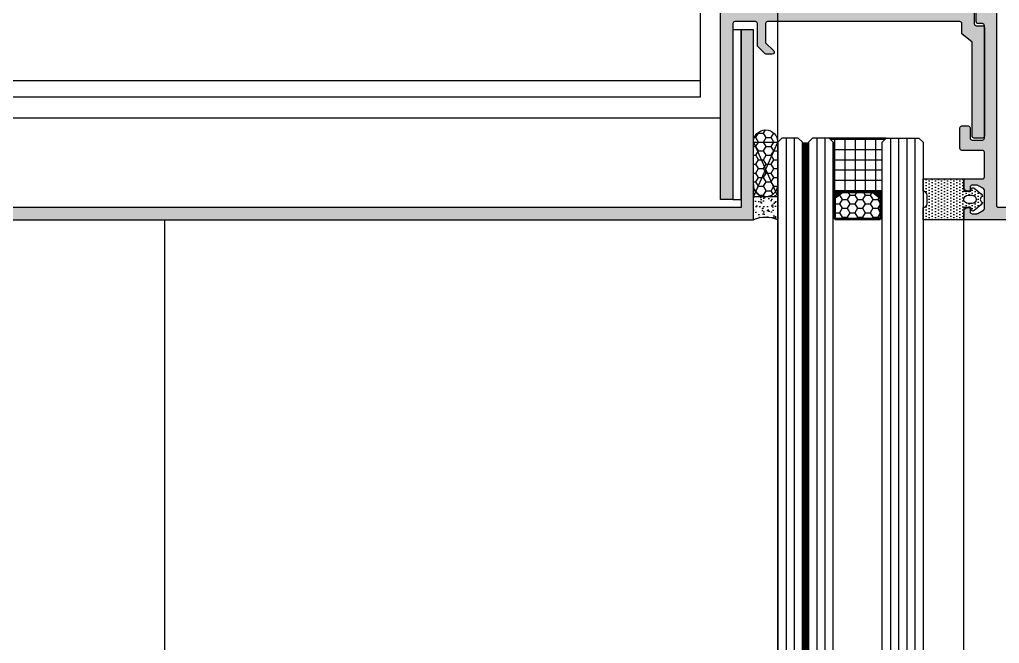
# Model space of a CAD drawing. Header units: millimetres. Extents: x 434053 to 1059003, y -2417481 to 936527.
# Drawn here: x 562978.3 to 563217.9, y -2235639.3 to -2235486.7 of the extents above; entities that cross this region are included whole.
import ezdxf

# ---------------------------------------------------------------- set-up
doc = ezdxf.new("R2010")
doc.units = ezdxf.units.MM
doc.header["$LTSCALE"] = 1000
doc.header["$MEASUREMENT"] = 0
for name, pattern in [('CENTER', [2, 1.25, -0.25, 0.25, -0.25]), ('CENTER2', [1.125, 0.75, -0.125, 0.125, -0.125]), ('DOTE', [2.4200000000000004, 2, -0.2, 0.02, -0.2]), ('HIDDEN', [9.524999999999999, 6.35, -3.175])]:
    doc.linetypes.add(name, pattern=pattern)
for name, color, linetype in [('ALUM', 1, 'Continuous'), ('ALUM-V', 11, 'Continuous'), ('DOTE', 16, 'DOTE'), ('ELASTOMER', 6, 'Continuous'), ('ELASTOMER-V', 241, 'Continuous'), ('EXTRUSION-V', 141, 'Continuous'), ('EXTRUSION1', 4, 'Continuous'), ('EXTRUSION2', 133, 'Continuous'), ('FASTENER', 191, 'Continuous'), ('GLASS', 1, 'Continuous'), ('GLASS-V', 11, 'Continuous'), ('GRID', 8, 'CENTER'), ('SILICONE', 8, 'Continuous'), ('SILICONE-V', 9, 'Continuous'), ('STEEL-V', 71, 'Continuous'), ('型材断面填充', 254, 'Continuous'), ('铝板断面填充', 14, 'Continuous')]:
    doc.layers.add(name, color=color, linetype=linetype)

# ---------------------------------------------------------------- blocks, each defined once
blk = doc.blocks.new('*U560')
at = {"linetype": 'CENTER2', "ltscale": 0.5}
blk.add_line((-2.274e-13, 8.799999999996999), (0, -14.80000000000109), dxfattribs=at)
at = {"color": 0, "linetype": 'ByBlock'}
for p, q in [((-1.16131862891234, 3.199197744981574), (0.0011494158952701, 1.599197744981211)), ((1.819e-12, 3.199999999998908), (1.162468044809429, 1.600000000000363)), ((-3.000000000001819, -12.80000000000109), (-3.000000000000227, 0)), ((-2.440000000000509, -12.80000000000109), (-2.439999999998917, 0)), ((2.439999999996871, -12.80000000000109), (2.439999999996871, 0)), ((3.000000000005456, -12.80000000000109), (2.99999999999909, 0)), ((3.000000000005456, -12.80000000000109), (-3.000000000001819, -12.80000000000109))]:
    blk.add_line(p, q, dxfattribs=at)
blk.add_lwpolyline([(-0.6749999999992724, 5.706874680594409), (-1.174999999999272, 6.799999999997453), (-2.999999999998181, 6.800000000001091, 0.4142135623730951), (-5.399999999999636, 4.399999999999637), (-5.399999999999636, 3.199999999998908), (5.399999999999636, 3.199999999998908), (5.400000000001455, 4.399999999995998, 0.4142135623730951), (3.000000000001819, 6.799999999997453), (1.174999999999272, 6.799999999997453), (0.6749999999992724, 5.706874680594409)], format="xyb", close=True, dxfattribs=at)
for points in [[(-4.649999999999637, 1.600000000000363), (4.649999999999637, 1.600000000000363), (4.649999999999637, 3.199999999998908), (-4.649999999999637, 3.199999999998908), (-4.649999999999637, 1.600000000000363)], [(-6, 0), (6, 0), (6, 1.600000000000363), (-6, 1.600000000000363), (-6, 0)]]:
    blk.add_lwpolyline(points, dxfattribs=at)
blk = doc.blocks.new('M8.1')
at = {"color": 0, "linetype": 'ByBlock'}
blk.add_lwpolyline([(-3.752776749732561, 6.5), (-7.505553499465123, 0), (-3.752776749732561, -6.5), (3.752776749732561, -6.5), (7.505553499465123, 0), (3.75277674973259, 6.5)], close=True, dxfattribs=at)
for radius in [8, 6.5, 4]:
    blk.add_circle((0, 0), radius, dxfattribs=at)
at = {"color": 0, "linetype": 'HIDDEN'}
blk.add_arc((0, 0), 3, 68.07876917009227, 18.98917483194861, dxfattribs=at)
blk = doc.blocks.new('20230104-LC05')
at = {"layer": '型材断面填充', "linetype": 'ByBlock'}
h = blk.add_hatch(color=256, dxfattribs=at)
edge = h.paths.add_edge_path()
edge.add_arc((70.49996894395736, -48.49920564482454), 0.500000000007276, 90.00000000083378, 179.9999999991662, ccw=False)
edge.add_line((70.49996894395008, -47.99920564481727), (70.99996894395008, -47.99920564481727))
edge.add_arc((70.99996894395008, -47.49920564484637), 0.4999999999708962, 270, 450)
edge.add_line((70.99996894395008, -46.99920564487547), (70.49996894395008, -46.99920564481727))
edge.add_arc((70.49996894395008, -46.49920564481727), 0.5, 180, 270, ccw=False)
edge.add_line((69.99996894395008, -46.49920564481727), (69.99996894395008, -44.49920564481727))
edge.add_arc((70.49996894395008, -44.49920564481727), 0.5, 90, 180, ccw=False)
edge.add_line((70.49996894395008, -43.99920564481727), (71.49996894395008, -43.99920564481727))
edge.add_arc((71.49996894395008, -43.49920564481727), 0.5, 270, 360)
edge.add_line((71.99996894395008, -43.49920564481727), (71.99996894395008, -42.99920564481727))
edge.add_arc((71.49996894395008, -42.99920564481727), 0.5, 0, 90)
edge.add_line((71.49996894395008, -42.49920564481727), (70.49996894392098, -42.49920564481727))
edge.add_arc((70.49996894392825, -41.99920564484637), 0.4999999999708962, 179.9999610966032, 269.9999999991662, ccw=False)
edge.add_line((69.99996894395736, -41.99920530535019), (69.99996894395736, -39.99920564481727))
edge.add_arc((69.49996894395736, -39.99920564481727), 0.5, 0, 90)
edge.add_line((69.49996894395736, -39.49920564481727), (68.49996894395736, -39.49920564481727))
edge.add_arc((68.49996894395736, -39.99920564481727), 0.5, 90, 180)
edge.add_line((67.99996894395736, -39.99920564481727), (67.99996894395736, -46.49999999999272))
edge.add_arc((67.49996894395736, -46.49999999999272), 0.5, -90, 0, ccw=False)
edge.add_line((67.49996894395736, -46.99999999999272), (53.99999999932334, -46.99999999999272))
edge.add_arc((53.99999999932334, -46.49999999999272), 0.5, 180, 270, ccw=False)
edge.add_line((53.49999999932334, -46.49999999999272), (53.49999999932334, -10.35235979589197))
edge.add_arc((53.99999999932697, -10.35235979589197), 0.500000000003638, 109.6537937717097, 180, ccw=False)
edge.add_line((53.83183204972738, -9.881488751198049), (80.83187877858654, -0.2386310121000861))
edge.add_arc((81.0000467281825, -0.7095020567940082), 0.500000000002453, 5.0025789732899284e-08, 109.6537937713172, ccw=False)
edge.add_line((81.50004672818613, -0.7095020563574508), (81.5000467332793, -6.500000005005859))
edge.add_arc((82.00004673328658, -6.500000004532922), 0.500000000007276, 180.0000000541946, 269.9999999991662)
edge.add_line((82.0000467332793, -7.000000004540198), (87.50004673093645, -7.00000000448199))
edge.add_arc((87.50004673093645, -6.50000000448199), 0.5, 270, 360)
edge.add_line((88.00004673093645, -6.50000000448199), (88.00004673093645, -5.00000000448199))
edge.add_arc((87.50004673092917, -5.000000004489266), 0.500000000007276, 8.337633264054393e-10, 90.00000000250131)
edge.add_line((87.50004673090734, -4.50000000448199), (85.00004673091462, -4.500000004598405))
edge.add_arc((85.00004673090734, -4.000000004576577), 0.5000000000218279, 180.0000000025013, 270.0000000008338, ccw=False)
edge.add_line((84.50004673088551, -4.000000004598405), (84.50004672708747, 7.275957614183426e-12))
edge.add_line((84.50004672708747, 7.275957614183426e-12), (104.5000467033751, 7.275957614183426e-12))
edge.add_arc((105.0000467033751, 7.275957614183426e-12), 0.5, 0, 180, ccw=False)
edge.add_line((105.5000467033751, 7.275957614183426e-12), (164.4999487179812, 7.275957614183426e-12))
edge.add_arc((164.9999487179812, 7.275957614183426e-12), 0.5, 0, 180, ccw=False)
edge.add_line((165.4999487179812, 7.275957614183426e-12), (185.4999487158057, 0))
edge.add_line((185.4999487158057, 0), (185.4999487120076, -4.000000004598405))
edge.add_arc((184.9999487119858, -4.000000004576577), 0.5000000000218279, 269.9999999991662, 359.9999999974987, ccw=False)
edge.add_line((184.9999487119785, -4.500000004598405), (182.4999487119858, -4.50000000448199))
edge.add_arc((182.499948711964, -5.000000004489266), 0.500000000007276, 89.99999999749872, 179.9999999991662)
edge.add_line((181.9999487119567, -5.00000000448199), (181.9999487119567, -6.50000000448199))
edge.add_arc((182.4999487119567, -6.50000000448199), 0.5, 180, 270)
edge.add_line((182.4999487119567, -7.00000000448199), (187.9999487096138, -7.000000004540198))
edge.add_arc((187.9999487096065, -6.500000004532922), 0.500000000007276, 270.0000000008338, 359.9999999458054)
edge.add_line((188.4999487096138, -6.500000005005859), (188.4999487153291, -0.4999999995270628))
edge.add_arc((188.9999487153364, -0.500000000007276), 0.500000000007276, 90.00000000083378, 179.9999999449716, ccw=False)
edge.add_line((188.9999487153291, 0), (196.500000000291, 0))
edge.add_arc((196.500000000291, -0.5), 0.5, 0, 90, ccw=False)
edge.add_line((197.000000000291, -0.5), (197.0000000002801, -41.99920530535746))
edge.add_arc((196.5000000003092, -41.99920564485365), 0.4999999999710114, -90, 3.890339678491728e-05, ccw=False)
edge.add_line((196.5000000003092, -42.49920564482454), (195.5000000002801, -42.49920564482454))
edge.add_arc((195.5000000002801, -42.99920564482454), 0.5, 90, 180)
edge.add_line((195.0000000002801, -42.99920564482454), (195.0000000002801, -43.49920564482454))
edge.add_arc((195.5000000002801, -43.49920564482454), 0.5, 180, 270)
edge.add_line((195.5000000002801, -43.99920564482454), (196.5000000002801, -43.99920564482454))
edge.add_arc((196.5000000002801, -44.49920564482454), 0.5, 0, 90, ccw=False)
edge.add_line((197.0000000002801, -44.49920564482454), (197.0000000002801, -46.49920564482454))
edge.add_arc((196.5000000002801, -46.49920564482454), 0.5, -90, 0, ccw=False)
edge.add_line((196.5000000002801, -46.99920564482454), (196.0000000002801, -46.99920564488275))
edge.add_arc((196.0000000002801, -47.49920564485365), 0.4999999999708962, 90, 270)
edge.add_line((196.0000000002801, -47.99920564482454), (196.5000000002801, -47.99920564482454))
edge.add_arc((196.5000000002728, -48.49920564483182), 0.500000000007276, 8.33779267850332e-10, 89.99999999916622, ccw=False)
edge.add_line((197.0000000002801, -48.49920564482454), (197.0000000003092, -50))
edge.add_line((197.0000000003092, -50), (200.0000000003129, -50))
edge.add_line((200.0000000003129, -50), (200.0000000003129, 50))
edge.add_line((200.0000000003129, 50), (45.49999999927604, 50.00000000001455))
edge.add_line((45.49999999927604, 50.00000000001455), (45.49999999930878, 48.00000000002183))
edge.add_arc((46.49999999930878, 48.00000000003638), 1, 180.0000000008338, 270.0000000041688)
edge.add_line((46.49999999938154, 47.00000000003638), (46.69999999934953, 47.00000000005093))
edge.add_arc((46.69999999932406, 47.30000000003201), 0.2999999999810825, 270.0000000048636, 360.0000000013896)
edge.add_line((46.99999999930515, 47.30000000003929), (46.99999999930878, 48.00000000005093))
edge.add_arc((47.49999999930878, 48.00000000005093), 0.5, 90, 180, ccw=False)
edge.add_line((47.49999999930878, 48.50000000005093), (48.61721778076753, 48.50000000005093))
edge.add_arc((48.61721778076026, 48.00000000005093), 0.5, 60.25511870233379, 89.99999999916622, ccw=False)
edge.add_line((48.86528724994423, 48.43412157111015), (50.24806946849276, 47.64396030336502))
edge.add_arc((49.99999999930515, 47.20983873228397), 0.5000000000209031, 1.6675016922818031e-09, 60.25511870321287, ccw=False)
edge.add_line((50.49999999932697, 47.20983873229852), (50.49999999930878, 42.79016126780334))
edge.add_arc((49.99999999932334, 42.79016126779607), 0.4999999999854481, -60.25511870223039, 8.33779267850332e-10, ccw=False)
edge.add_line((50.24806946850003, 42.3560396967514), (48.86528724994423, 41.56587842899171))
edge.add_arc((48.61721778076389, 42.00000000003638), 0.4999999999857067, 270.0000000004169, 299.7448812981315, ccw=False)
edge.add_line((48.61721778076753, 41.50000000005093), (47.49999999930878, 41.50000000005093))
edge.add_arc((47.49999999930878, 42.00000000005093), 0.5, 180, 270, ccw=False)
edge.add_line((46.99999999930878, 42.00000000005093), (46.99999999930878, 42.70000000007713))
edge.add_arc((46.69999999932043, 42.70000000006257), 0.2999999999883585, 2.779211088166421e-09, 90.00000000277922)
edge.add_line((46.69999999930587, 43.00000000005821), (46.49997491495014, 43.00000000005093))
edge.add_arc((46.4999749150229, 42.00000000005093), 1, 90.00000000416884, 180)
edge.add_line((45.4999749150229, 42.00000000005093), (45.4999749150229, 40.00000000010914))
edge.add_line((45.4999749150229, 40.00000000010914), (49.99999999931242, 40.00000000010914))
edge.add_arc((49.99999999931242, 39.50000000010914), 0.5, 0, 90, ccw=False)
edge.add_line((50.49999999931242, 39.50000000010914), (50.49999999931242, 33.49999999959982))
edge.add_arc((49.99999999931242, 33.49999999959982), 0.5, -90, 0, ccw=False)
edge.add_line((49.99999999931242, 32.99999999959982), (44.99999999927968, 32.99999999959982))
edge.add_arc((44.99999999927968, 32.49999999959982), 0.5, 90, 180)
edge.add_line((44.49999999927968, 32.49999999959982), (44.49999999927968, 27.49999999959982))
edge.add_arc((44.99999999927968, 27.49999999959982), 0.5, 180, 270)
edge.add_line((44.99999999927968, 26.99999999959982), (46.49999999927968, 26.99999999959982))
edge.add_arc((46.49999999927968, 27.49999999959982), 0.5, 270, 360)
edge.add_line((46.99999999927968, 27.49999999959982), (46.99999999927968, 29.99999999959982))
edge.add_arc((47.49999999927968, 29.99999999959982), 0.5, 90, 180, ccw=False)
edge.add_line((47.49999999927968, 30.49999999959982), (49.99999999931242, 30.49999999959982))
edge.add_arc((49.99999999931242, 29.99999999959982), 0.5, 0, 90, ccw=False)
edge.add_line((50.49999999931242, 29.99999999959982), (50.49999999931242, 2.5))
edge.add_arc((49.99999999931242, 2.5), 0.5, -90, 0, ccw=False)
edge.add_line((49.99999999931242, 2), (48.99999999931242, 2))
edge.add_arc((48.99999999931242, 1.5), 0.5, 90, 180)
edge.add_line((48.49999999931242, 1.5), (48.49999999931242, -1.5))
edge.add_arc((48.99999999931242, -1.5), 0.5, 180, 270)
edge.add_line((48.99999999931242, -2), (49.99999999931606, -2))
edge.add_arc((49.99999999931606, -2.5), 0.5, 0, 90, ccw=False)
edge.add_line((50.49999999931606, -2.5), (50.49999999931242, -29.99999999959982))
edge.add_arc((49.99999999931242, -29.99999999959982), 0.5, -90, 0, ccw=False)
edge.add_line((49.99999999931242, -30.49999999959982), (47.49999999927968, -30.49999999959982))
edge.add_arc((47.49999999927968, -29.99999999959982), 0.5, 180, 270, ccw=False)
edge.add_line((46.99999999927968, -29.99999999959982), (46.99999999927968, -27.49999999959982))
edge.add_arc((46.49999999927968, -27.49999999959982), 0.5, 0, 90)
edge.add_line((46.49999999927968, -26.99999999959982), (44.99999999927968, -26.99999999959982))
edge.add_arc((44.99999999927968, -27.49999999959982), 0.5, 90, 180)
edge.add_line((44.49999999927968, -27.49999999959982), (44.49999999927968, -32.49999999959982))
edge.add_arc((44.99999999927968, -32.49999999959982), 0.5, 180, 270)
edge.add_line((44.99999999927968, -32.99999999959982), (49.99999999931242, -32.99999999959982))
edge.add_arc((49.99999999931242, -33.49999999959982), 0.5, 0, 90, ccw=False)
edge.add_line((50.49999999931242, -33.49999999959982), (50.49999999931242, -39.50000000010914))
edge.add_arc((49.99999999931242, -39.50000000010914), 0.5, -90, 0, ccw=False)
edge.add_line((49.99999999931242, -40.00000000010914), (45.4999749150229, -40.00000000010914))
edge.add_line((45.4999749150229, -40.00000000010914), (45.4999749150229, -42.00000000005093))
edge.add_arc((46.4999749150229, -42.00000000005093), 1, 180, 269.9999999958312)
edge.add_line((46.49997491495014, -43.00000000005093), (46.69999999930587, -43.00000000005821))
edge.add_arc((46.69999999932043, -42.70000000006257), 0.2999999999956344, 269.9999999972208, 359.9999999972208)
edge.add_line((46.99999999930878, -42.70000000007713), (46.99999999930878, -42.00000000005093))
edge.add_arc((47.49999999930878, -42.00000000005093), 0.5, 90, 180, ccw=False)
edge.add_line((47.49999999930878, -41.50000000005093), (48.61721778076753, -41.50000000005093))
edge.add_arc((48.61721778076389, -42.00000000003638), 0.4999999999854481, 60.255118701868525, 89.99999999958311, ccw=False)
edge.add_line((48.86528724994423, -41.56587842899171), (50.24806946850003, -42.3560396967514))
edge.add_arc((49.99999999932334, -42.79016126779607), 0.4999999999839018, -8.33779267850332e-10, 60.25511870223039, ccw=False)
edge.add_line((50.49999999930878, -42.79016126780334), (50.49999999932697, -47.20983873229852))
edge.add_arc((49.99999999930878, -47.20983873228397), 0.5000000000181899, 299.74488129642515, 359.9999999983325, ccw=False)
edge.add_line((50.24806946849276, -47.64396030336502), (48.86528724994423, -48.43412157111015))
edge.add_arc((48.61721778076026, -48.00000000005093), 0.5000000000001462, 270.0000000008338, 299.74488129766615, ccw=False)
edge.add_line((48.61721778076753, -48.50000000005093), (47.49999999930878, -48.50000000005093))
edge.add_arc((47.49999999930878, -48.00000000005093), 0.5, 180, 270, ccw=False)
edge.add_line((46.99999999930878, -48.00000000005093), (46.99999999930515, -47.30000000003929))
edge.add_arc((46.69999999932406, -47.30000000003201), 0.2999999999810825, 359.9999999986104, 449.9999999951364)
edge.add_line((46.69999999934953, -47.00000000005093), (46.49999999938154, -47.00000000003638))
edge.add_arc((46.49999999930878, -48.00000000003638), 1, 89.99999999583119, 179.9999999991662)
edge.add_line((45.49999999930878, -48.00000000002183), (45.49999999927604, -50.00000000001455))
edge.add_line((45.49999999927604, -50.00000000001455), (69.99996894392098, -49.99999999999272))
edge.add_line((69.99996894392098, -49.99999999999272), (69.99996894395008, -48.49920564481727))
edge = h.paths.add_edge_path(flags=16)
edge.add_line((54.16816794891929, -6.575783428910654), (80.89884508485557, 2.970871044693922))
edge.add_arc((81.06701303444788, 2.5), 0.5000000000012295, 89.99999999916622, 109.6537937709245, ccw=False)
edge.add_line((81.06701303445516, 3), (99.00004670337512, 3))
edge.add_line((99.00004670337512, 3), (100.0000467033751, 5))
edge.add_line((100.0000467033751, 5), (110.0000467033751, 5))
edge.add_line((110.0000467033751, 5), (111.0000467033751, 3))
edge.add_line((111.0000467033751, 3), (158.9999487179812, 3))
edge.add_line((158.9999487179812, 3), (159.9999487179812, 5))
edge.add_line((159.9999487179812, 5), (169.9999487179812, 5))
edge.add_line((169.9999487179812, 5), (170.9999487179812, 3))
edge.add_line((170.9999487179812, 3), (196.5000000003129, 3))
edge.add_arc((196.5000000003129, 3.5), 0.5, 270, 360)
edge.add_line((197.0000000003129, 3.5), (197.0000000003129, 46.5))
edge.add_arc((196.5000000003129, 46.5), 0.5, 0, 90)
edge.add_line((196.5000000003129, 47), (53.99999999932334, 47.00000000001455))
edge.add_arc((53.99999999932334, 46.50000000001455), 0.5, 90, 180)
edge.add_line((53.49999999932334, 46.50000000001455), (53.49999999932334, -6.104912384216732))
edge.add_arc((53.99999999932334, -6.104912384216732), 0.5, 180, 289.6537937713171)
h = blk.add_hatch(color=256, dxfattribs=at)
edge = h.paths.add_edge_path()
edge.add_line((73.49996894393189, -47.99920564480999), (193.5000000002801, -47.99920564488275))
edge.add_arc((193.5000000002801, -47.49920564488275), 0.5, 270, 360)
edge.add_line((194.0000000002801, -47.49920564488275), (194.0000000002801, -40.23253897821996))
edge.add_arc((194.3000000002939, -40.23253897819814), 0.3000000000138243, 36.86989765098559, 180.0000000041688, ccw=False)
edge.add_line((194.5400000002883, -40.05253897816874), (195.7803847580108, -41.70638532185694))
edge.add_arc((195.3803847580311, -42.0063853218453), 0.4999999999767169, -83.1301023542303, 36.86989764617749, ccw=False)
edge.add_arc((195.5000000003092, -42.99920564487547), 0.5000000000278991, 96.86989764672707, 180.0000000008338)
edge.add_line((195.0000000002801, -42.99920564488275), (195.0000000002801, -47.49920564488275))
edge.add_arc((195.5000000002801, -47.49920564488275), 0.5, 180, 270)
edge.add_line((195.5000000002801, -47.99920564488275), (196.2500000002801, -47.99920564488275))
edge.add_arc((196.2500000002801, -48.49920564488275), 0.5, 0, 90, ccw=False)
edge.add_line((196.7500000002801, -48.49920564488275), (196.7500000002801, -49.99920564488275))
edge.add_line((196.7500000002801, -49.99920564488275), (70.24996894393189, -49.99920564480999))
edge.add_line((70.24996894393189, -49.99920564480999), (70.24996894393189, -48.49920564480999))
edge.add_arc((70.74996894393189, -48.49920564480999), 0.5, 90, 180, ccw=False)
edge.add_line((70.74996894393189, -47.99920564480999), (71.49996894393189, -47.99920564480999))
edge.add_arc((71.49996894393189, -47.49920564480999), 0.5, 270, 360)
edge.add_line((71.99996894393189, -47.49920564480999), (71.99996894393189, -42.99920564480999))
edge.add_arc((71.49996894395008, -42.99920564481727), 0.4999999999818101, 8.337633264479042e-10, 83.130102354744)
edge.add_arc((71.61958418621361, -42.00638532179437), 0.5000000000121462, 143.1301023540726, 263.1301023543151, ccw=False)
edge.add_line((71.21958418620125, -41.70638532178418), (72.45996894392374, -40.05253897815419))
edge.add_arc((72.69996894392898, -40.23253897815448), 0.3000000000043656, 1.3895942174713127e-09, 143.1301023547118, ccw=False)
edge.add_line((72.99996894393189, -40.2325389781472), (72.99996894393189, -47.49920564480999))
edge.add_arc((73.49996894393189, -47.49920564480999), 0.5, 180, 270)
at = {"linetype": 'ByBlock'}
for points in [[(69.99996894395008, -48.49920564481727, -0.4142135623645706), (70.49996894395008, -47.99920564481727), (70.99996894395008, -47.99920564481727, 0.9999999999999999), (70.99996894395008, -46.99920564487547), (70.49996894395008, -46.99920564481727, -0.414213562373095), (69.99996894395008, -46.49920564481727), (69.99996894395008, -44.49920564481727, -0.414213562373095), (70.49996894395008, -43.99920564481727), (71.49996894395008, -43.99920564481727, 0.414213562373095), (71.99996894395008, -43.49920564481727), (71.99996894395008, -42.99920564481727, 0.414213562373095), (71.49996894395008, -42.49920564481727), (70.49996894392098, -42.49920564481727, -0.414213761241106), (69.99996894395736, -41.99920530535019), (69.99996894395736, -39.99920564481727, 0.414213562373095), (69.49996894395736, -39.49920564481727), (68.49996894395736, -39.49920564481727, 0.414213562373095), (67.99996894395736, -39.99920564481727), (67.99996894395736, -46.49999999999272, -0.414213562373095), (67.49996894395736, -46.99999999999272), (53.99999999932334, -46.99999999999272, -0.414213562373095), (53.49999999932334, -46.49999999999272), (53.49999999932334, -10.35235979589197, -0.3169603659140304), (53.83183204972738, -9.881488751198049), (80.83187877858654, -0.2386310121000861, -0.5186485876089786), (81.50004672818613, -0.7095020563574508), (81.5000467332793, -6.500000005005859, 0.4142135620917927), (82.0000467332793, -7.000000004540198), (87.50004673093645, -7.00000000448199, 0.414213562373095), (88.00004673093645, -6.50000000448199), (88.00004673093645, -5.00000000448199, 0.4142135623816194), (87.50004673090734, -4.50000000448199), (85.00004673091462, -4.500000004598405, -0.4142135623645707), (84.50004673088551, -4.000000004598405), (84.50004672708747, 7.275957614183426e-12), (104.5000467033751, 7.275957614183426e-12, -0.9999999999999999), (105.5000467033751, 7.275957614183426e-12), (164.4999487179812, 7.275957614183426e-12, -0.9999999999999999), (165.4999487179812, 7.275957614183426e-12), (185.4999487158057, 0), (185.4999487120076, -4.000000004598405, -0.4142135623645707), (184.9999487119785, -4.500000004598405), (182.4999487119858, -4.50000000448199, 0.4142135623816193), (181.9999487119567, -5.00000000448199), (181.9999487119567, -6.50000000448199, 0.414213562373095), (182.4999487119567, -7.00000000448199), (187.9999487096138, -7.000000004540198, 0.4142135620917927), (188.4999487096138, -6.500000005005859), (188.4999487153291, -0.4999999995270628, -0.4142135620896616), (188.9999487153291, 0), (196.500000000291, 0, -0.414213562373095), (197.000000000291, -0.5), (197.0000000002801, -41.99920530535746, -0.4142137612453682), (196.5000000003092, -42.49920564482454), (195.5000000002801, -42.49920564482454, 0.414213562373095), (195.0000000002801, -42.99920564482454), (195.0000000002801, -43.49920564482454, 0.414213562373095), (195.5000000002801, -43.99920564482454), (196.5000000002801, -43.99920564482454, -0.414213562373095), (197.0000000002801, -44.49920564482454), (197.0000000002801, -46.49920564482454, -0.414213562373095), (196.5000000002801, -46.99920564482454), (196.0000000002801, -46.99920564488275, 0.9999999999999999), (196.0000000002801, -47.99920564482454), (196.5000000002801, -47.99920564482454, -0.4142135623645707), (197.0000000002801, -48.49920564482454), (197.0000000003092, -50), (200.0000000003129, -50), (200.0000000003129, 50), (45.49999999927604, 50.00000000001455), (45.49999999930878, 48.00000000002183, 0.4142135623901437), (46.49999999938154, 47.00000000003638), (46.69999999934953, 47.00000000005093, 0.4142135623553362), (46.99999999930515, 47.30000000003929), (46.99999999930878, 48.00000000005093, -0.414213562373095), (47.49999999930878, 48.50000000005093), (48.61721778076753, 48.50000000005093, -0.130520203915267), (48.86528724994423, 48.43412157111015), (50.24806946849276, 47.64396030336502, -0.269142635902542), (50.49999999932697, 47.20983873229852), (50.49999999930878, 42.79016126780334, -0.2691426359079555), (50.24806946850003, 42.3560396967514), (48.86528724994423, 41.56587842899171, -0.130520203919182), (48.61721778076753, 41.50000000005093), (47.49999999930878, 41.50000000005093, -0.414213562373095), (46.99999999930878, 42.00000000005093), (46.99999999930878, 42.70000000007713, 0.4142135623801986), (46.69999999930587, 43.00000000005821), (46.49997491495014, 43.00000000005093, 0.4142135623517842), (45.4999749150229, 42.00000000005093), (45.4999749150229, 40.00000000010914), (49.99999999931242, 40.00000000010914, -0.414213562373095), (50.49999999931242, 39.50000000010914), (50.49999999931242, 33.49999999959982, -0.414213562373095), (49.99999999931242, 32.99999999959982), (44.99999999927968, 32.99999999959982, 0.414213562373095), (44.49999999927968, 32.49999999959982), (44.49999999927968, 27.49999999959982, 0.414213562373095), (44.99999999927968, 26.99999999959982), (46.49999999927968, 26.99999999959982, 0.414213562373095), (46.99999999927968, 27.49999999959982), (46.99999999927968, 29.99999999959982, -0.414213562373095), (47.49999999927968, 30.49999999959982), (49.99999999931242, 30.49999999959982, -0.414213562373095), (50.49999999931242, 29.99999999959982), (50.49999999931242, 2.5, -0.414213562373095), (49.99999999931242, 2), (48.99999999931242, 2, 0.414213562373095), (48.49999999931242, 1.5), (48.49999999931242, -1.5, 0.414213562373095), (48.99999999931242, -2), (49.99999999931606, -2, -0.414213562373133), (50.49999999931606, -2.5), (50.49999999931242, -29.99999999959982, -0.414213562373095), (49.99999999931242, -30.49999999959982), (47.49999999927968, -30.49999999959982, -0.414213562373095), (46.99999999927968, -29.99999999959982), (46.99999999927968, -27.49999999959982, 0.4142135623730951), (46.49999999927968, -26.99999999959982), (44.99999999927968, -26.99999999959982, 0.4142135623730949), (44.49999999927968, -27.49999999959982), (44.49999999927968, -32.49999999959982, 0.414213562373095), (44.99999999927968, -32.99999999959982), (49.99999999931242, -32.99999999959982, -0.4142135623730951), (50.49999999931242, -33.49999999959982), (50.49999999931242, -39.50000000010914, -0.414213562373095), (49.99999999931242, -40.00000000010914), (45.4999749150229, -40.00000000010914), (45.4999749150229, -42.00000000005093, 0.4142135623517842), (46.49997491495014, -43.00000000005093), (46.69999999930587, -43.00000000005821, 0.4142135623787781), (46.99999999930878, -42.70000000007713), (46.99999999930878, -42.00000000005093, -0.4142135623730949), (47.49999999930878, -41.50000000005093), (48.61721778076753, -41.50000000005093, -0.1305202039186416), (48.86528724994423, -41.56587842899171), (50.24806946850003, -42.3560396967514, -0.2691426359081084), (50.49999999930878, -42.79016126780334), (50.49999999932697, -47.20983873229852, -0.269142635903082), (50.24806946849276, -47.64396030336502), (48.86528724994423, -48.43412157111015, -0.130520203915235), (48.61721778076753, -48.50000000005093), (47.49999999930878, -48.50000000005093, -0.414213562373095), (46.99999999930878, -48.00000000005093), (46.99999999930515, -47.30000000003929, 0.4142135623567568), (46.69999999934953, -47.00000000005093), (46.49999999938154, -47.00000000003638, 0.4142135623901436), (45.49999999930878, -48.00000000002183), (45.49999999927604, -50.00000000001455), (69.99996894392098, -49.99999999999272)], [(54.16816794891929, -6.575783428910654), (80.89884508485557, 2.970871044693922, -0.0859666912621131), (81.06701303445516, 3), (99.00004670337512, 3), (100.0000467033751, 5), (110.0000467033751, 5), (111.0000467033751, 3), (158.9999487179812, 3), (159.9999487179812, 5), (169.9999487179812, 5), (170.9999487179812, 3), (196.5000000003129, 3, 0.414213562373095), (197.0000000003129, 3.5), (197.0000000003129, 46.5, 0.414213562373095), (196.5000000003129, 47), (53.99999999932334, 47.00000000001455, 0.414213562373095), (53.49999999932334, 46.50000000001455), (53.49999999932334, -6.104912384216732, 0.5186485878859733)], [(73.49996894393189, -47.99920564480999), (193.5000000002801, -47.99920564488275, 0.414213562373095), (194.0000000002801, -47.49920564488275), (194.0000000002801, -40.23253897821996, -0.7207592200559355), (194.5400000002883, -40.05253897816874), (195.7803847580108, -41.70638532185694, -0.5773502691895009), (195.4401923791629, -42.50279548333492, 0.3795154113446246), (195.0000000002801, -42.99920564488275), (195.0000000002801, -47.49920564488275, 0.4142135623730949), (195.5000000002801, -47.99920564488275), (196.2500000002801, -47.99920564488275, -0.414213562373095), (196.7500000002801, -48.49920564488275), (196.7500000002801, -49.99920564488275), (70.24996894393189, -49.99920564480999), (70.24996894393189, -48.49920564480999, -0.414213562373095), (70.74996894393189, -47.99920564480999), (71.49996894393189, -47.99920564480999, 0.414213562373095), (71.99996894393189, -47.49920564480999), (71.99996894393189, -42.99920564480999, 0.3795154113446206), (71.55977656507821, -42.50279548332037, -0.5773502691895118), (71.21958418620125, -41.70638532178418), (72.45996894392374, -40.05253897815419, -0.720759220055925), (72.99996894393189, -40.2325389781472), (72.99996894393189, -47.49920564480999, 0.414213562373095)]]:
    blk.add_lwpolyline(points, format="xyb", close=True, dxfattribs=at)
at = {"layer": 'EXTRUSION2'}
blk.add_line((89.00004671429633, -4.000000005020411), (180.9999487285968, -4.000000001353328), dxfattribs=at)
blk.add_lwpolyline([(85.00004670354974, -40.00000000141154), (85.00004670341877, -7.499999997744453), (89.00004670341877, -7.499999997802661), (89.00004670344788, -3.999999997802661), (85.0000467036516, -3.999999997744453), (85.00004670347698, -1.818989403545856e-09), (184.9999487177774, 1.266016624867916e-09), (184.9999487177483, -4.000000001353328), (180.9999487177483, -4.000000001353328), (180.9999487177483, -7.500000001353328), (184.9999487177483, -7.500000001353328), (184.9999487178065, -40.00000000531145), (85.00004670354974, -40.00000000141154)], dxfattribs=at)
at = {"layer": 'FASTENER'}
blk.add_lwpolyline([(134.9999977106199, -15.74857836207229), (131.3181585682032, -17.87428918205842), (131.3181585682032, -22.12571082203067), (134.9999977106199, -24.25142164201679), (138.6818368530367, -22.12571082203067), (138.6818368530367, -17.87428918205842)], close=True, dxfattribs=at)
for radius in [6.034285714285208, 4.251421639973145]:
    blk.add_circle((134.9999977106199, -20.00000000204454), radius, dxfattribs=at)
at = {"layer": 'GRID'}
for p, q in [((105.0000467034042, -7.92394843850343), (105.0000467035788, -32.07605172701005)), ((164.9999487179521, -7.92394843850343), (164.9999487177774, -32.07605172701005)), ((117.0760983477448, -20.00000008266943), (92.92399505923822, -20.00000008284405)), ((152.9238970736114, -20.00000008266943), (177.0760003621181, -20.00000008284405))]:
    blk.add_line(p, q, dxfattribs=at)
at = {"layer": 'FASTENER', "xscale": -1, "rotation": 180}
blk.add_blockref('*U560', (105.0000467033751, -4.000000001004082, -0.0053747218510663), dxfattribs=at)
at = {"layer": 'FASTENER', "rotation": 180}
blk.add_blockref('*U560', (164.9999487179812, -4.000000001004082, -0.0053747218510663), dxfattribs=at)
at = {"layer": 'FASTENER', "xscale": -1}
blk.add_blockref('M8.1', (105.0000467034915, -20.00000008272764), dxfattribs=at)
at = {"layer": 'FASTENER'}
blk.add_blockref('M8.1', (164.9999487178648, -20.00000008272764), dxfattribs=at)
blk = doc.blocks.new('*U567')
at = {"layer": 'GLASS-V'}
h = blk.add_hatch(dxfattribs=at)
h.set_pattern_fill('HONEY', color=256, scale=10, angle=90.00000000005129, style=0)
h.set_pattern_definition([(90, (-8261.037964080388, 34583.19708774189), (1.082531749998322, 1.875000000000968), [1.25, -2.5]), (330.0000000000513, (-8261.037964080388, 34583.19708774189), (1.0825317570975, -1.874999995902255), [1.249999999999999, -2.499999999999999]), (30.00000000005117, (-8261.037964080388, 34583.19708774189), (2.165063507095822, 4.098712834856191e-09), [-2.5, 1.25])])
edge = h.paths.add_edge_path()
edge.add_arc((14.79910929997827, 12.25000000001327), 0.1999999999812534, 218.0000000213002, 270.000000021352, ccw=False)
edge.add_line((14.64150714931748, 12.12686770490109), (13.34239784976671, 13.78965178224462))
edge.add_arc((13.50000000039878, 13.91278407727521), 0.1999999999083822, 180.000000015861, 218.0000000079473, ccw=False)
edge.add_line((13.3000000004904, 13.91278407721984), (13.29999999999927, 17.49999999999272))
edge.add_line((13.29999999999927, 17.49999999999272), (13.30000000049768, 21.08721592276561))
edge.add_arc((13.5000000005751, 21.08721592276845), 0.2000000000774289, 142.0000000087279, 180.0000000008142, ccw=False)
edge.add_line((13.34239784977399, 21.21034821785724), (14.64150714932475, 22.87313229507708))
edge.add_arc((14.79910930010489, 22.75000000002311), 0.2000000000394618, 90.00000001283718, 142.0000000128887, ccw=False)
edge.add_line((14.79910930006008, 22.95000000006257), (19.5, 22.9500000000553))
edge.add_arc((19.49999999997081, 22.75000000001447), 0.2000000000408306, -8.31317947813659e-09, 89.99999999163788, ccw=False)
edge.add_line((19.70000000001164, 22.74999999998545), (19.70000000000437, 12.24999999998545))
edge.add_arc((19.50000000002174, 12.25000000001464), 0.199999999982623, 269.99999999168676, 359.99999999163794, ccw=False)
edge.add_line((19.49999999999272, 12.05000000003201), (14.79910930005281, 12.05000000003201))
at = {"layer": 'SILICONE'}
h = blk.add_hatch(dxfattribs=at)
h.set_pattern_fill('DOTS', color=256, scale=3, angle=180.0000000000513, style=0)
h.set_pattern_definition([(180.0000000000513, (-2314.462927372681, 32414.28559859428), (-0.09374999999983223, -0.1875000000000839), [0, -0.1875])])
edge = h.paths.add_edge_path()
edge.add_arc((-1.941122037311656, 22.29360796127968), 14.98974681236925, -4.61622269054061, 4.616222691750124, ccw=False)
edge.add_arc((13.47346561249102, 21.09635244526662), 0.4735537580721675, 140.894493704969, 181.1055062821419, ccw=False)
edge.add_line((13.10599462369282, 21.39504666043649), (14.40510392324359, 23.05783073766361))
edge.add_arc((14.79910930004684, 22.74999999998005), 0.5000000000126767, 89.99999999806562, 141.9999999981204, ccw=False)
edge.add_line((14.79910930006372, 23.24999999999272), (14.79910930006372, 23.49999999999272))
edge.add_line((14.79910930006372, 23.49999999999272), (13.0000000004693, 23.49999999999272))
h = blk.add_hatch(dxfattribs=at)
h.set_pattern_fill('DOTS', color=256, scale=3, angle=270.0000000000513, style=0)
h.set_pattern_definition([(270, (-2314.462927372681, 32414.28559859428), (0.1875000000000839, -0.09374999999983223), [0, -0.1875])])
edge = h.paths.add_edge_path()
edge.add_arc((-1.941122037320786, 12.70639203884472), 14.98974681236928, 355.3837773081634, 364.6162226904543)
edge.add_arc((13.47346561248374, 13.90364755483525), 0.4735537580721675, 178.8944937178581, 219.105506295031)
edge.add_line((13.10599462368555, 13.60495333966537), (14.40510392323631, 11.94216926231456))
edge.add_arc((14.79910930003028, 12.24999999999803), 0.50000000000531, 218.0000000025261, 270.0000000025807)
edge.add_line((14.79910930005281, 11.74999999999272), (14.79910930005281, 11.49999999999272))
edge.add_line((14.79910930005281, 11.49999999999272), (13.00000000045839, 11.50000000010914))
at = {"layer": 'SILICONE-V'}
h = blk.add_hatch(dxfattribs=at)
h.set_pattern_fill('ANSI37', color=256, scale=20, angle=135.0000000000513, style=0)
h.set_pattern_definition([(180.0000000000513, (-8259.037964080173, 34605.19708774189), (2.236993838300213e-12, -2.5), []), (270, (-8259.037964080173, 34605.19708774189), (2.5, 2.236993838300213e-12), [])])
edge = h.paths.add_edge_path()
edge.add_line((-1.178588718175888e-06, 24.49999986984767), (-1.091393642127514e-11, 10.5))
edge.add_line((-1.091393642127514e-11, 10.5), (0.9999999997562554, 11.5))
edge.add_line((0.9999999997562554, 11.5), (13.00000000045839, 11.50000000115688))
edge.add_arc((-2.77388727136618, 12.7321067786348), 15.82193435630852, 355.533664682018, 364.4663353396363)
edge.add_line((12.99999999999272, 13.96421356207429), (13, 21.03578643802757))
edge.add_arc((-1.768796351073247, 22.2678932218228), 14.82010232036705, 355.2310656027148, 364.7689343754618)
edge.add_line((13.0000000004693, 23.49999999999272), (0.9999999997671694, 23.5))
edge.add_line((0.9999999997671694, 23.5), (-1.178588718175888e-06, 24.49999986984767))
at = {"layer": 'GLASS'}
for points in [[(780.5716569404815, 23.49999998227638), (1.000000000014552, 23.5), (1.455191522836685e-11, 24.5), (2.182787284255028e-11, 32.5), (1.000000000021828, 33.5), (780.571656940487, 33.49999998228365)], [(780.5716569404706, 11.49999998228365), (1.000000000003638, 11.5), (3.637978807091713e-12, 10.5), (-3.637978807091713e-12, 6.5), (0.999999999996362, 5.5), (780.5716569404597, 5.499999982276376)], [(780.5716569404706, 3.999999982283651), (1.000000000003638, 4), (3.637978807091713e-12, 3), (-3.637978807091713e-12, -1), (0.999999999996362, -2), (780.5716569404597, -2.000000017723625)]]:
    blk.add_lwpolyline(points, dxfattribs=at)
at = {"layer": 'GLASS-V'}
for p, q in [((2.182787284255028e-11, 31.5), (780.5716569404851, 31.49999998228365)), ((1.818989403545856e-11, 29.50000000000728), (780.5716569404851, 29.49999998228365)), ((1.818989403545856e-11, 27.5), (780.5716569404833, 27.49999998228365)), ((1.818989403545856e-11, 25.5), (780.5716569404815, 25.49999998228365)), ((20, 20.66642135647999, -1.7978881e-09), (19.70000000001164, 20.6664213565964, -1.7978881e-09)), ((19.99999999976717, 20.08357864349091, -1.7978881e-09), (19.70000000001164, 20.08357864349091, -1.7978881e-09)), ((19.99999999975989, 14.9164213565964, -1.7978881e-09), (19.70000000000437, 14.9164213565964, -1.7978881e-09)), ((19.99999999999272, 14.33357864349091, -1.7978881e-09), (19.70000000000437, 14.33357864349091, -1.7978881e-09)), ((3.637978807091713e-12, 9.5), (780.5716569404688, 9.499999982276375)), ((0, 7.5), (780.5716569404615, 7.499999982276376)), ((3.637978807091713e-12, 2), (780.5716569404688, 1.999999982276376)), ((0, 0), (780.5716569404615, -1.772362447733698e-08))]:
    blk.add_line(p, q, dxfattribs=at)
for points in [[(12.99999999999636, 17.49999999999272), (13.00000000049477, 21.08721592288202, -0.1673426090458938), (13.10599462369282, 21.39504666043649), (14.40510392324359, 23.05783073766361, -0.2308681911258128), (14.79910930006372, 23.24999999999272), (19.50000000000364, 23.24999999998545, -0.4142135623728181), (20, 22.74999999998545), (19.99999999999636, 17.49999999998545), (19.99999999999272, 12.24999999998545, -0.4142135623728182), (19.49999999999272, 11.74999999998545), (14.79910930005281, 11.74999999999272, -0.2308681911258127), (14.40510392323631, 11.94216926231456), (13.10599462368555, 13.60495333966537, -0.1673426090458939), (13.00000000048749, 13.91278407721984)], [(14.79910930005281, 12.05000000003201, -0.2308681911258009), (14.64150714931748, 12.12686770490109), (13.34239784976671, 13.78965178224462, -0.1673426090459228), (13.3000000004904, 13.91278407721984), (13.29999999999927, 17.49999999999272), (13.30000000049768, 21.08721592276561, -0.1673426090459228), (13.34239784977399, 21.21034821785724), (14.64150714932475, 22.87313229507708, -0.2308681911258008), (14.79910930006008, 22.95000000006257), (19.5, 22.9500000000553, -0.4142135623728455), (19.70000000001164, 22.74999999998545), (19.70000000000437, 12.24999999998545, -0.4142135623728457), (19.49999999999272, 12.05000000003201)]]:
    blk.add_lwpolyline(points, format="xyb", close=True, dxfattribs=at)
at = {"layer": 'GLASS-V', "linetype": 'HIDDEN', "const_width": 1.499999999999999}
blk.add_lwpolyline([(1, 4.75), (780.5716569404706, 4.750171031119561)], dxfattribs=at)
at = {"layer": 'SILICONE'}
for points in [[(-1.178588718175888e-06, 24.49999986984767), (-1.091393642127514e-11, 10.5), (0.9999999997562554, 11.5), (13.00000000045839, 11.50000000115688, 0.0389958772070897), (12.99999999999272, 13.96421356207429), (13, 21.03578643802757, 0.0416408462732699), (13.0000000004693, 23.49999999999272), (0.9999999997671694, 23.5)], [(13.0000000004693, 23.49999999999272, -0.0403059478358171), (13.00000000049477, 21.08721592288202, -0.1772764773543967), (13.10599462369282, 21.39504666043649), (14.40510392324359, 23.05783073766361, -0.2308681911258145), (14.79910930006372, 23.24999999999272), (14.79910930006372, 23.49999999999272)], [(13.00000000045839, 11.50000000010914, 0.040305947835817), (13.00000000048749, 13.91278407721984, 0.1772764773543967), (13.10599462368555, 13.60495333966537), (14.40510392323631, 11.94216926231456, 0.2308681911258146), (14.79910930005281, 11.74999999999272), (14.79910930005281, 11.49999999999272)]]:
    blk.add_lwpolyline(points, format="xyb", close=True, dxfattribs=at)
blk = doc.blocks.new('*U555')
at = {"layer": 'ELASTOMER-V', "linetype": 'ByBlock'}
h = blk.add_hatch(dxfattribs=at)
h.set_pattern_fill('DOTS', color=256, scale=12, style=0)
h.set_pattern_definition([(0, (0, -2.000019868988602), (0.375, 0.75), [0, -0.75])])
edge = h.paths.add_edge_path()
edge.add_arc((0.9997912681061507, -14.81267845198454), 1.000052182993386, 0, 90)
edge.add_line((0.9997912681061507, -13.81262626899115), (-1.000313097880621, -13.81262626899115))
edge.add_arc((-1.000313097880621, -14.81267845198454), 1.000052182993386, 90, 180)
edge.add_line((-2.000365280874007, -14.81267845198454), (-5.000000000073101, -14.81267845198454))
edge.add_line((-5.000000000073101, -14.81267845198454), (-5.000000000076739, -4.812658582995937))
edge.add_line((-5.000000000076739, -4.812658582995937), (-2, -4.812658582995937))
edge.add_line((-2, -4.812658582995937), (-2, -3.11250000000291))
edge.add_line((-2, -3.11250000000291), (-2.350000000002183, -3.11250000000291))
edge.add_arc((-2.34999999999976, -2.612500000001841), 0.5000000000010694, 140.4654215854086, 269.9999999997224, ccw=False)
edge.add_line((-2.735620282557647, -2.294228107304662), (-1.24998938407748, -0.4942281073055028))
edge.add_arc((-0.8643691015187139, -0.8125000000001112), 0.5000000000001112, 90.00000000000051, 140.4654215857, ccw=False)
edge.add_line((-0.8643691015187187, -0.3125), (-0.75, -0.3124999999999998))
edge.add_arc((3.469446951953618e-17, 4.440892098500626e-16), 0.8125000000000001, 202.6198649480404, 337.3801350519596)
edge.add_line((0.75, -0.3125), (0.8643691015150807, -0.3125))
edge.add_arc((0.8643691015150929, -0.8124999999999791), 0.4999999999999791, 39.53457841442798, 90.00000000000142, ccw=False)
edge.add_line((1.249989384073046, -0.4942281073045933), (2.735620282560603, -2.294228107304662))
edge.add_arc((2.349999999999038, -2.612500000000107), 0.500000000002803, -90.00000000013472, 39.534578414169914, ccw=False)
edge.add_line((2.349999999997863, -3.11250000000291), (1.999999999999318, -3.11250000000291))
edge.add_line((1.999999999999318, -3.11250000000291), (1.999999999999318, -4.812658582995937))
edge.add_line((1.999999999999318, -4.812658582995937), (5.000000000079694, -4.812658582995937))
edge.add_line((5.000000000079694, -4.812658582995937), (5.000000000079694, -14.81267845198454))
edge.add_line((5.000000000079694, -14.81267845198454), (1.999843451099537, -14.81267845198454))
edge = h.paths.add_edge_path(flags=16)
edge.add_line((0.9999999999996589, -2.8125), (0.9999999999996589, -3.8125))
edge.add_arc((-3.410605131648481e-13, -3.8125), 1, -180, 0, ccw=False)
edge.add_line((-1.000000000000341, -3.8125), (-1.000000000000341, -2.8125))
edge.add_arc((-3.410605131648481e-13, -2.8125), 1, 0, 180, ccw=False)
at = {"color": 0, "linetype": 'ByBlock'}
for points in [[(1.999843451099537, -14.81267845198454, 0.414213562373095), (0.9997912681061507, -13.81262626899115), (-1.000313097880621, -13.81262626899115, 0.414213562373095), (-2.000365280874007, -14.81267845198454), (-5.000000000073101, -14.81267845198454), (-5.000000000076739, -4.812658582995937), (-2, -4.812658582995937), (-2, -3.11250000000291), (-2.350000000002183, -3.11250000000291, -0.634218949713358), (-2.735620282557647, -2.294228107304662), (-1.24998938407748, -0.4942281073055027, -0.2238262200734478), (-0.8643691015187187, -0.3125), (-0.75, -0.3124999999999998, 0.6666666666666664), (0.75, -0.3125), (0.8643691015150807, -0.3125, -0.2238262200728703), (1.249989384073046, -0.4942281073045933), (2.735620282560603, -2.294228107304662, -0.6342189497133012), (2.349999999997863, -3.11250000000291), (1.999999999999318, -3.11250000000291), (1.999999999999318, -4.812658582995937), (5.000000000079694, -4.812658582995937), (5.000000000079694, -14.81267845198454)], [(0.9999999999996589, -2.8125), (0.9999999999996589, -3.8125, -0.9999999999999998), (-1.000000000000341, -3.8125), (-1.000000000000341, -2.8125, -0.9999999999999998)]]:
    blk.add_lwpolyline(points, format="xyb", close=True, dxfattribs=at)
blk = doc.blocks.new('*U460')
at = {"linetype": 'ByBlock', "lineweight": -2}
for p, q in [((-3.542857142858338, 4.400000000008731), (-3.542857142858338, 1.14285714286234)), ((2.657142857144208, 4.857142857152212), (-2.657142857144208, 4.857142857152212)), ((-1.77142857142826, 4.400000000008731), (-1.77142857142826, 1.14285714286234)), ((1.77142857142826, 4.400000000008731), (1.77142857142826, 1.14285714286234)), ((3.542857142858338, 4.400000000008731), (3.542857142858338, 1.14285714286234)), ((-5.028571428571013, 0.5142857142927824), (-5.028571428571013, 7.275957614183426e-12)), ((5.028571428571013, 7.275957614183426e-12), (-5.028571428571013, 7.275957614183426e-12)), ((-4.685714285715221, 0.857142857152212), (-3.542857142858338, 1.14285714286234)), ((4.685714285715221, 0.857142857152212), (-4.685714285715221, 0.857142857152212)), ((3.542857142858338, 1.14285714286234), (-3.542857142858338, 1.14285714286234)), ((-2.332922000361577, 0.857142857152212), (-1.77142857142826, 1.14285714286234)), ((2.458636286075489, 0.857142857152212), (1.77142857142826, 1.14285714286234)), ((4.685714285715221, 0.857142857152212), (3.542857142858338, 1.14285714286234)), ((5.028571428571013, 0.5142857142927824), (5.028571428571013, 7.275957614183426e-12))]:
    blk.add_line(p, q, dxfattribs=at)
for centre, radius, start, end in [((-2.657142857144208, 3.770535714291327), 1.086607142857136, 35.40085557752613, 144.5991444224739), ((0, 1.196428571434808), 3.660714285714072, 61.05941179989344, 118.9405882001066), ((2.657142857144208, 3.770535714291327), 1.086607142857129, 35.40085557752613, 144.5991444224739), ((-4.685714285715221, 0.5142857142927824), 0.3428571428571428, 90, 180), ((4.685714285715221, 0.5142857142927824), 0.3428571428571428, 0, 90)]:
    blk.add_arc(centre, radius, start, end, dxfattribs=at)
at = {"layer": 'GRID', "ltscale": 0.5}
blk.add_line((0, 4.857142857159488), (0, -9.715203380225482), dxfattribs=at)
blk = doc.blocks.new('20230110-LC01')
at = {"layer": '型材断面填充', "linetype": 'ByBlock'}
h = blk.add_hatch(color=256, dxfattribs=at)
edge = h.paths.add_edge_path()
edge.add_line((-62.00001998424963, 1.499999999985854), (-3.499999999997726, 1.499999999967412))
edge.add_arc((-3.499999999997573, 1.999999999967411), 0.4999999999999987, 269.9999999999825, 359.9999999997222)
edge.add_line((-2.999999999997575, 1.999999999964987), (-2.999999999985448, 4.49999999994543))
edge.add_line((-2.999999999985448, 4.49999999994543), (-0.5, 6.499999999956344))
edge.add_line((-0.5, 6.499999999956344), (-0.5000000000291038, 29.49999999959982))
edge.add_arc((-2.938435605948087e-11, 29.4999999996001), 0.4999999999997194, 89.99999999996783, 180.0000000000322, ccw=False)
edge.add_line((-2.91038304567337e-11, 29.99999999959982), (1.999999999956344, 29.99999999959982))
edge.add_arc((1.999999999956344, 29.49999999959982), 0.5, 0, 90, ccw=False)
edge.add_line((2.499999999956344, 29.49999999959982), (2.499999999956344, 2.999999999992724))
edge.add_arc((1.999999999957072, 2.999999999991997), 0.4999999999992726, -90.00000000008339, 8.338929546880536e-11, ccw=False)
edge.add_line((1.999999999956344, 2.499999999992724), (0.5000000000145519, 2.5))
edge.add_arc((0.5000000000063665, 1.999999999993634), 0.5000000000063665, 89.99999999906201, 179.9999999992705)
edge.add_line((0, 2), (0, -2))
edge.add_arc((0.5000000000063665, -1.999999999993634), 0.5000000000063665, 180.0000000007296, 270.000000000938)
edge.add_line((0.5000000000145519, -2.5), (1.999999999956344, -2.499999999992724))
edge.add_arc((1.999999999957072, -2.999999999991997), 0.4999999999992726, -8.338929546880536e-11, 90.00000000008328, ccw=False)
edge.add_line((2.499999999956344, -2.999999999992724), (2.499999999956344, -29.49999999959982))
edge.add_arc((1.999999999956344, -29.49999999959982), 0.5, -90, 0, ccw=False)
edge.add_line((1.999999999956344, -29.99999999959982), (-2.91038304567337e-11, -29.99999999959982))
edge.add_arc((-2.938446708178333e-11, -29.4999999996001), 0.4999999999997193, 179.9999999999678, 270.0000000000322, ccw=False)
edge.add_line((-0.5000000000291038, -29.49999999959982), (-0.4999999999854481, -6.499999999967258))
edge.add_line((-0.4999999999854481, -6.499999999967258), (-3.000000000014552, -4.499999999970896))
edge.add_line((-3.000000000014552, -4.499999999970896), (-3.000000000002425, -2.000000000020453))
edge.add_arc((-3.500000000002425, -2.000000000018027), 0.4999999999999996, 359.9999999997221, 449.9999999999814)
edge.add_line((-3.500000000002263, -1.500000000018028), (-50.50001998424699, -1.500000000002759))
edge.add_arc((-50.50001998424716, -2.000000000002759), 0.5, 89.99999999998046, 180)
edge.add_line((-51.00001998424715, -2.000000000002759), (-51.00001998424715, -6.671572875255761))
edge.add_line((-51.00001998424715, -6.671572875255761), (-49.02514625009425, -8.646446609408674))
edge.add_arc((-49.37869964068752, -9.000000000001949), 0.5000000000000028, -90, 44.99999999999977, ccw=False)
edge.add_line((-49.37869964068752, -9.500000000001949), (-50.7929132030606, -9.500000000001949))
edge.add_arc((-50.7929132030606, -9.000000000001949), 0.5, 224.9999999999997, 270, ccw=False)
edge.add_line((-51.14646659365388, -9.353553390595222), (-52.85357337484043, -7.646446609408674))
edge.add_arc((-52.50001998424715, -7.292893218815402), 0.5000000000000009, 179.9999999999996, 224.9999999999996, ccw=False)
edge.add_line((-53.00001998424715, -7.292893218815398), (-53.00001998424715, -2.000000000001786))
edge.add_arc((-53.50001998424715, -2.000000000001786), 0.5, 0, 89.99999999998127)
edge.add_line((-53.50001998424699, -1.500000000001786), (-58.50001998424705, -1.500000000000162))
edge.add_arc((-58.50001998424721, -2.000000000000163), 0.5000000000000007, 89.9999999999821, 179.9999999999808)
edge.add_line((-59.00001998424722, -1.999999999999995), (-59.0000199842616, -44.99999999999636))
edge.add_line((-59.0000199842616, -44.99999999999636), (-62.0000199842616, -44.99999999999636))
edge.add_line((-62.0000199842616, -44.99999999999636), (-62.00001998424963, 1.499999999985853))
at = {"linetype": 'ByBlock'}
blk.add_lwpolyline([(-62.00001998424963, 1.499999999985854), (-3.499999999997726, 1.499999999967412, 0.4142135623717647), (-2.999999999997575, 1.999999999964987), (-2.999999999985448, 4.49999999994543), (-0.5, 6.499999999956344), (-0.5000000000291038, 29.49999999959982, -0.4142135623734237), (-2.91038304567337e-11, 29.99999999959982), (1.999999999956344, 29.99999999959982, -0.414213562373095), (2.499999999956344, 29.49999999959982), (2.499999999956344, 2.999999999992724, -0.4142135623739472), (1.999999999956344, 2.499999999992724), (0.5000000000145519, 2.5, 0.4142135623741606), (0, 2), (0, -2, 0.4142135623741606), (0.5000000000145519, -2.5), (1.999999999956344, -2.499999999992724, -0.4142135623739475), (2.499999999956344, -2.999999999992724), (2.499999999956344, -29.49999999959982, -0.414213562373095), (1.999999999956344, -29.99999999959982), (-2.91038304567337e-11, -29.99999999959982, -0.4142135623734238), (-0.5000000000291038, -29.49999999959982), (-0.4999999999854481, -6.499999999967258), (-3.000000000014552, -4.499999999970896), (-3.000000000002425, -2.000000000020453, 0.4142135623744207), (-3.500000000002263, -1.500000000018028), (-50.50001998424699, -1.500000000002759, 0.4142135623731908), (-51.00001998424715, -2.000000000002759), (-51.00001998424715, -6.671572875255761), (-49.02514625009425, -8.646446609408674, -0.6681786379192982), (-49.37869964068752, -9.500000000001949), (-50.7929132030606, -9.500000000001949, -0.1989123673796596), (-51.14646659365388, -9.353553390595222), (-52.85357337484043, -7.646446609408674, -0.1989123673796579), (-53.00001998424715, -7.292893218815398), (-53.00001998424715, -2.000000000001786, 0.4142135623729994), (-53.50001998424699, -1.500000000001786), (-58.50001998424705, -1.500000000000162, 0.414213562373092), (-59.00001998424722, -1.999999999999995), (-59.0000199842616, -44.99999999999636), (-62.0000199842616, -44.99999999999636)], format="xyb", close=True, dxfattribs=at)
at = {"layer": 'FASTENER', "xscale": -1.2, "yscale": 1.2, "zscale": 1.2, "rotation": 90.00011941575873}
blk.add_blockref('*U460', (-0.5000000000145519, 18.12015621165483), dxfattribs=at)
blk = doc.blocks.new('A$C10057B61')
at = {"layer": 'ELASTOMER-V', "linetype": 'ByBlock'}
h = blk.add_hatch(dxfattribs=at)
h.set_pattern_fill('HONEY', color=256, scale=10, style=0)
h.set_pattern_definition([(0, (-81190.35861450597, 42670.36519272905), (1.875, 1.082531754730548), [1.25, -2.5]), (120, (-81190.35861450597, 42670.36519272905), (-1.875, 1.082531754730549), [1.249999999999997, -2.499999999999994]), (59.99999999999999, (-81190.35861450597, 42670.36519272905), (4.163336342344337e-16, 2.165063509461097), [-2.5, 1.25])])
edge = h.paths.add_edge_path()
edge.add_line((15918.85946068028, 11388.60593986232), (15918.85946056472, 11378.22969011221))
edge.add_arc((15915.8594605648, 11378.22969014384), 3, 180.0000006005875, 359.9999993994125, ccw=False)
edge.add_line((15912.8594605648, 11378.22969011217), (15912.8594605648, 11388.60593986228))
edge.add_arc((15915.85946062254, 11388.60593986232), 3.000000057771103, 0, 180, ccw=False)
at = {"layer": 'SILICONE'}
h = blk.add_hatch(dxfattribs=at)
h.set_pattern_fill('AR-SAND', color=256, angle=270, style=0)
h.set_pattern_definition([(307.5, (-81190.35861450597, 42670.36519272905), (1.926823769013159, 0.0629933581096078), [0, -1.519999999999999, 0, -1.699999999999999, 0, -1.624999999999999]), (277.5, (-81190.35861450597, 42670.36519272905), (2.82214606522974, -1.769776705267728), [0, -0.82, 0, -1.37, 0, -0.525]), (237.5, (-81190.35861450597, 42671.59519272903), (0.005659053536964369, -3.114141861751495), [0, -0.5, 0, -1.8, 0, -2.35]), (227.5, (-81190.35861450597, 42671.59519272903), (0.8776755649342488, -3.006126604572294), [0, -0.2499999999999996, 0, -1.179999999999997, 0, -1.349999999999997])])
edge = h.paths.add_edge_path()
edge.add_line((15912.8594605648, 11369.60593986232), (15912.8594605648, 11378.22969011223))
edge.add_arc((15915.8594605648, 11378.22969012102), 3, 180.0000001668221, 359.9999985570336)
edge.add_line((15918.8594605648, 11378.22969004558), (15918.85946056481, 11369.60593986249))
edge.add_arc((15915.8594605648, 11362.58728896035), 7.632919525672205, 66.85655867341703, 113.1434413264718)
at = {"layer": '铝板断面填充', "linetype": 'ByBlock'}
blk.add_hatch(color=14, dxfattribs=at).paths.add_polyline_path([(15909.8594605648, 11416.10593986232), (15909.8594605648, 11372.60593986232), (15136.85942829191, 11372.60593986232), (15136.85942829202, 11394.60593986232), (15133.85942829202, 11394.60593986232), (15133.85942829191, 11369.60593986232), (15912.8594605648, 11369.60593986232), (15912.8594605648, 11416.10593986232)])
at = {"layer": 'ALUM', "linetype": 'ByBlock', "elevation": -2.577833048462734e-08}
blk.add_lwpolyline([(15909.8594605648, 11416.10593986232), (15909.8594605648, 11372.60593986232), (15136.85942829191, 11372.60593986232), (15136.85942829202, 11394.60593986232), (15133.85942829202, 11394.60593986232), (15133.85942829191, 11369.60593986232), (15912.8594605648, 11369.60593986232), (15912.8594605648, 11416.10593986232)], close=True, dxfattribs=at)
at = {"layer": 'ALUM-V'}
blk.add_line((15136.85942829202, 11394.60593986232, -2.577833048462734e-08), (15904.8594605648, 11394.60593986185, -2.57783304846386e-08), dxfattribs=at)
at = {"layer": 'ELASTOMER', "elevation": -2.577833048462734e-08}
blk.add_lwpolyline([(15918.85946068028, 11388.60593986232), (15918.8594605648, 11378.22969011217, -0.999999989517683), (15912.8594605648, 11378.22969011217), (15912.8594605648, 11388.60593986232, -1)], format="xyb", close=True, dxfattribs=at)
at = {"layer": 'ELASTOMER-V', "linetype": 'HIDDEN'}
for p, q in [((15912.8594605648, 11375.22969014384, -2.577833048462734e-08), (15918.8594605648, 11388.60593974683, -2.577833048462734e-08)), ((15912.8594605648, 11388.60593986232, -2.577833048462734e-08), (15918.85946068005, 11375.22969014384, -2.577833048462734e-08))]:
    blk.add_line(p, q, dxfattribs=at)
at = {"layer": 'ELASTOMER-V', "linetype": 'HIDDEN', "elevation": -2.577833048462734e-08}
for points in [[(15909.8594605648, 11416.10593986232), (15907.8594605648, 11416.10593986232), (15907.8594605648, 11374.60593986232), (15909.8594605648, 11374.60593986232)], [(15912.8594605648, 11388.60593986232), (15918.8594605648, 11388.60593986232), (15918.8594605648, 11375.22969014384), (15912.8594605648, 11375.22969014384)]]:
    blk.add_lwpolyline(points, close=True, dxfattribs=at)
at = {"layer": 'EXTRUSION-V'}
blk.add_line((15964.3549454679, 7934.605953449849, -6.746124249023136e-08), (15964.3549454679, 11369.60593986232, -2.577833048462733e-08), dxfattribs=at)
at = {"layer": 'EXTRUSION-V', "elevation": -6.746124249023129e-08}
blk.add_lwpolyline([(15768.85497630527, 11369.60593986232), (15768.85497630527, 7879.605939183384), (15908.8549710901, 7879.605939183384)], dxfattribs=at)
at = {"layer": 'GRID'}
blk.add_line((15918.8594605648, 11000.0002200664, -6.746124249023136e-08), (15918.8594605648, 13729.47241454246, -6.746124249023136e-08), dxfattribs=at)
at = {"layer": 'SILICONE', "elevation": -2.577833048462734e-08}
blk.add_lwpolyline([(15912.8594605648, 11369.60593986232), (15912.8594605648, 11378.22969011217, 0.9999999859510507), (15918.8594605648, 11378.22969004558), (15918.8594605648, 11369.60593986232, 0.2047562078617683)], format="xyb", close=True, dxfattribs=at)
at = {"layer": 'STEEL-V', "linetype": 'HIDDEN'}
blk.add_line((15899.8594605648, 11403.60593986185, -2.577833048462734e-08), (15133.85942829202, 11403.60593986232, -2.577833048462734e-08), dxfattribs=at)
at = {"layer": 'STEEL-V', "elevation": -2.577833048462734e-08}
blk.add_lwpolyline([(15899.8594605648, 11399.60593986185), (15133.85942829202, 11399.60593986232), (15133.85942829202, 11439.60593986232), (15899.8594605648, 11439.60593986185)], close=True, dxfattribs=at)
at = {"color": 0, "linetype": 'ByBlock', "rotation": 270}
blk.add_blockref('*U567', (15920.85946068028, 11389.60593986232, -2.577833048462734e-08), dxfattribs=at)
at = {"layer": 'ELASTOMER', "rotation": 270}
blk.add_blockref('*U555', (15969.17213913193, 11374.60593986232, -2.57783304846386e-08), dxfattribs=at)
at = {"layer": 'EXTRUSION1', "xscale": -1, "rotation": 180}
blk.add_blockref('20230104-LC05', (15918.8594805497, 11419.60593986232, -2.57783304846386e-08), dxfattribs=at)
at = {"layer": 'EXTRUSION1'}
blk.add_blockref('20230110-LC01', (15966.859480549, 11419.60593986232, -2.57783304846386e-08), dxfattribs=at)

msp = doc.modelspace()

# ---------------------------------------------------------------- linework, layer by layer
at = {"layer": 'DOTE'}
msp.add_line((563163.7447202946, -2253351.742089622), (563163.7447202946, -2230335.662089621), dxfattribs=at)

# ---------------------------------------------------------------- block references
msp.add_blockref('A$C10057B61', (547244.8847612706, -2246905.268028968))

doc.saveas('drawing.dxf')
